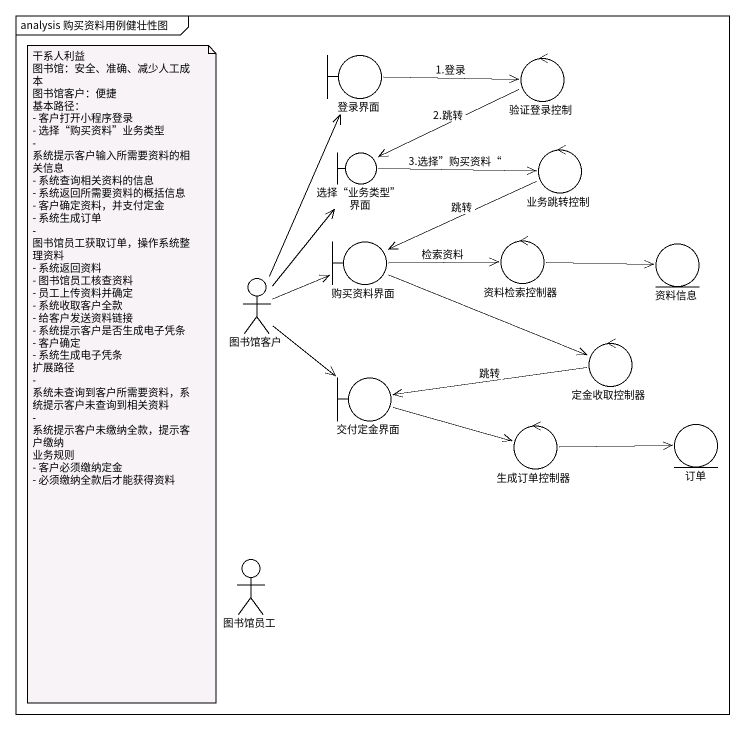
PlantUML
@startuml
mainframe analysis 购买资料用例健壮性图
boundary 登录界面
control 验证登录控制
boundary "选择“业务类型”界面" as 选择_业务类型_界面
control 业务跳转控制
boundary 购买资料界面
control 资料检索控制器
entity 资料信息
actor 图书馆客户
control 定金收取控制器
boundary 交付定金界面
control 生成订单控制器
entity 订单
actor 图书馆员工
登录界面 -right-> 验证登录控制 : 1.登录
验证登录控制 -left-> 选择_业务类型_界面 : 2.跳转
选择_业务类型_界面 -right-> 业务跳转控制 : 3.选择”购买资料“
业务跳转控制 -left-> 购买资料界面 : 跳转
购买资料界面 -right-> 资料检索控制器 : 检索资料
购买资料界面 -right-> 定金收取控制器
资料检索控制器 -right-> 资料信息
图书馆客户 -up-> 登录界面
图书馆客户 -up-> 选择_业务类型_界面
图书馆客户 -right-> 购买资料界面
图书馆客户 --> 交付定金界面
定金收取控制器 -left-> 交付定金界面 : 跳转
交付定金界面 -right-> 生成订单控制器
生成订单控制器 -right-> 订单
note as N1
  干系人利益
  图书馆：安全、准确、减少人工成本
  图书馆客户：便捷
  基本路径：
  - 客户打开小程序登录
  - 选择“购买资料”业务类型
  - 系统提示客户输入所需要资料的相关信息
  - 系统查询相关资料的信息
  - 系统返回所需要资料的概括信息
  - 客户确定资料，并支付定金
  - 系统生成订单
  - 图书馆员工获取订单，操作系统整理资料
  - 系统返回资料
  - 图书馆员工核查资料
  - 员工上传资料并确定
  - 系统收取客户全款
  - 给客户发送资料链接
  - 系统提示客户是否生成电子凭条
  - 客户确定
  - 系统生成电子凭条
  扩展路径
  - 系统未查询到客户所需要资料，系统提示客户未查询到相关资料
  - 系统提示客户未缴纳全款，提示客户缴纳
  业务规则
  - 客户必须缴纳定金
  - 必须缴纳全款后才能获得资料
end note
@enduml
